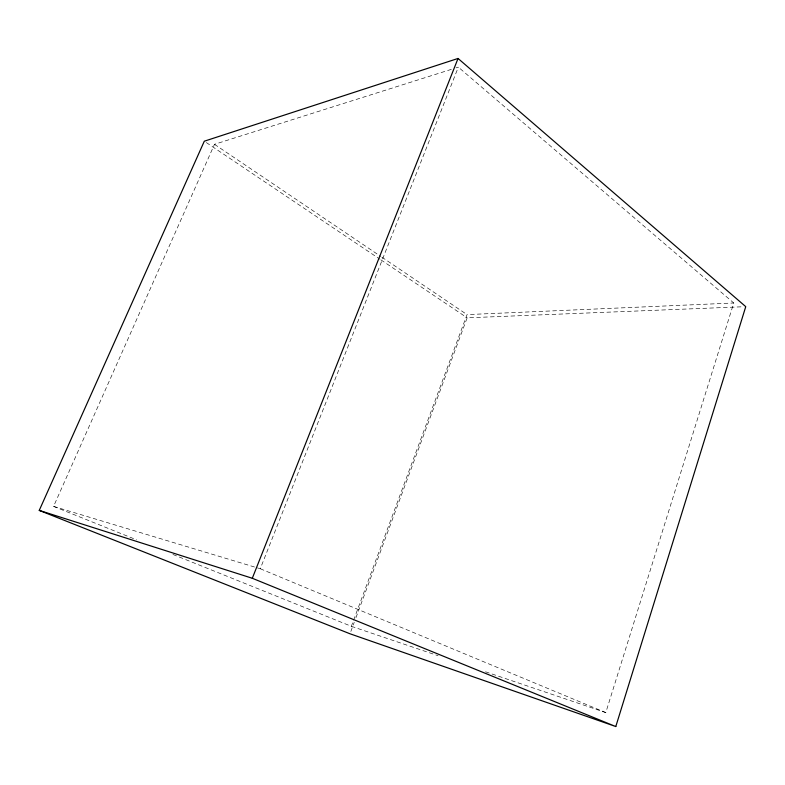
<?xml version="1.0" encoding="UTF-8"?>
<svg xmlns="http://www.w3.org/2000/svg" width="785" height="785" viewBox="0 0 785 785"><rect width="100%" height="100%" fill="white"/><g stroke="black" fill="none" stroke-linecap="round" stroke-linejoin="round"><path stroke-width="0.59" stroke-dasharray="3.92 2.94" d="M485.513 671.793L605.784 712.584L733.759 302.99L458.342 67.147L456.007 67.883M172.916 554.455L351.356 626.302L467.036 314.608L733.759 302.99M350.836 631.464L354.241 622.279M355.948 617.677L467.153 317.817L743.307 306.749M451.336 69.365L214.491 144.312L53.576 506.404L260.267 568.742L458.342 67.147M351.356 626.302L438.099 655.711M53.576 506.404L136.551 539.815M260.267 568.742L605.784 712.584M206.337 142.566L379.871 259.178M380.892 259.855L467.153 317.817M214.491 144.312L380.823 256.479M381.844 257.166L467.036 314.608"/><path stroke-width="1.18" d="M615.793 726.547L745.75 306.65L458.038 58.453L204.306 141.202L39.25 510.397L349.982 633.77L615.793 726.547L252.299 578.27L39.25 510.397M252.299 578.27L458.038 58.453"/></g></svg>
